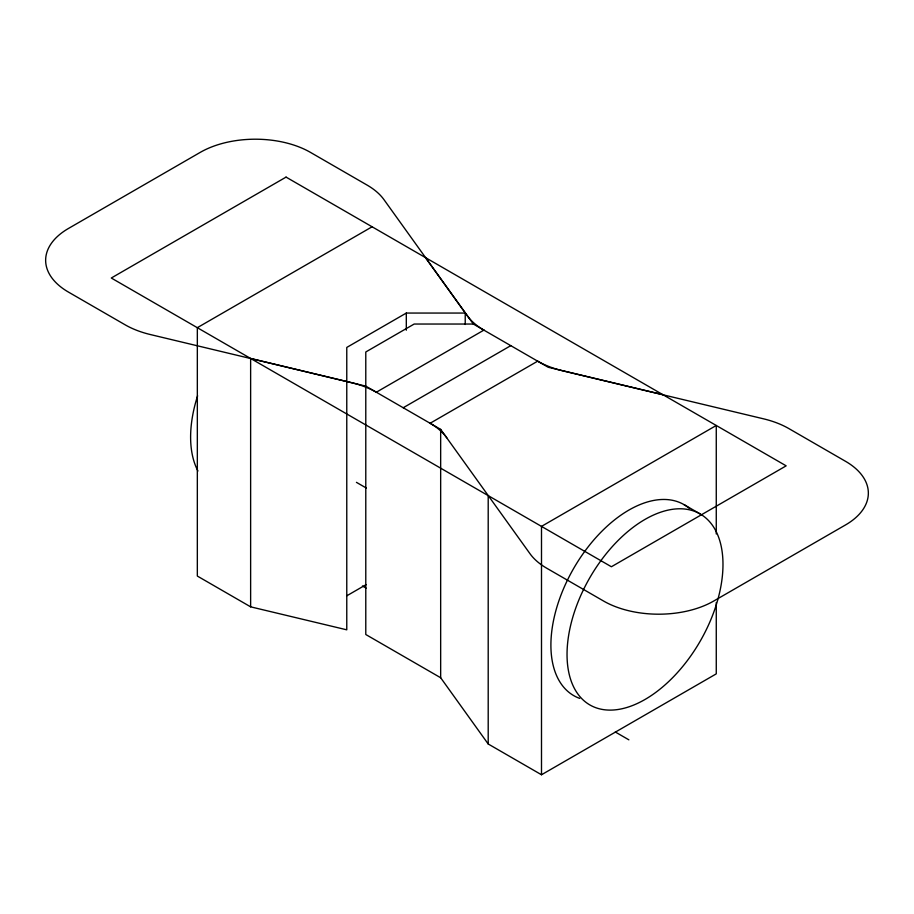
<?xml version="1.0" encoding="UTF-8"?>
<svg xmlns="http://www.w3.org/2000/svg" width="914" height="914" viewBox="0 0 914 914"><rect width="100%" height="100%" fill="white"/><g stroke="black" fill="none" stroke-linecap="round" stroke-linejoin="round"><path stroke-width="1.37" d="M372.101 226.786L197.333 327.68L197.333 576.06L250.63 606.839L346.772 629.826L346.772 347.434L406.307 313.056L465.226 313.056L465.226 324.481M376.339 392.22L483.883 330.125M403.223 407.747L510.777 345.652M430.117 423.273L537.661 361.179M346.772 595.814L366.217 584.583M662.97 394.711L548.217 367.268L473.338 324.036L414.179 324.036L365.783 351.981L365.783 634.51L440.662 677.742L488.202 743.985L541.499 774.764L716.268 673.858L716.268 602.486M684.015 504.619L700.147 513.942A110.274 63.66 -60 0 1 665.186 684.757A110.274 63.66 -60 0 1 569.696 629.62A110.274 63.66 -60 0 1 700.147 513.942M537.455 361.053A77.953 45.003 0 0 0 562.738 370.81L763.59 418.841A77.953 45.003 0 0 1 788.885 428.597L845.519 461.307A77.953 45.003 0 0 1 845.519 524.944L713.777 601.012A77.953 45.003 0 0 1 603.537 601.012L546.892 568.314A77.953 45.003 0 0 1 529.994 553.713L440.662 429.363L365.783 386.131L250.63 358.459L250.63 606.839M356.426 482.341L366.297 488.03M362.435 586L366.137 588.136M615.305 732L628.878 739.837M425.398 257.554L473.338 324.036M716.268 533.97L716.268 425.478L541.499 526.384L541.499 774.764M488.202 495.617L488.202 743.985M440.662 429.363L440.662 677.742M406.307 313.056L406.307 330.194M484.1 330.251A77.953 45.003 0 0 1 467.203 315.65L384.006 199.698A77.953 45.003 0 0 0 367.108 185.096L310.463 152.387A77.953 45.003 0 0 0 200.223 152.387L68.481 228.454A77.953 45.003 0 0 0 68.481 292.103L125.115 324.801A77.953 45.003 0 0 0 150.41 334.558L351.262 382.589A77.953 45.003 0 0 1 376.545 392.346M429.9 423.148A77.953 45.003 0 0 1 446.797 437.749M579.727 698.399A110.274 63.66 -60 0 1 573.741 568.291A110.274 63.66 -60 0 1 689.407 508.424M197.95 471.007A110.274 63.66 -60 0 1 197.618 395.785M286.059 177.11L111.291 278.016L611.397 566.749L786.166 465.843L286.059 177.11"/></g></svg>
